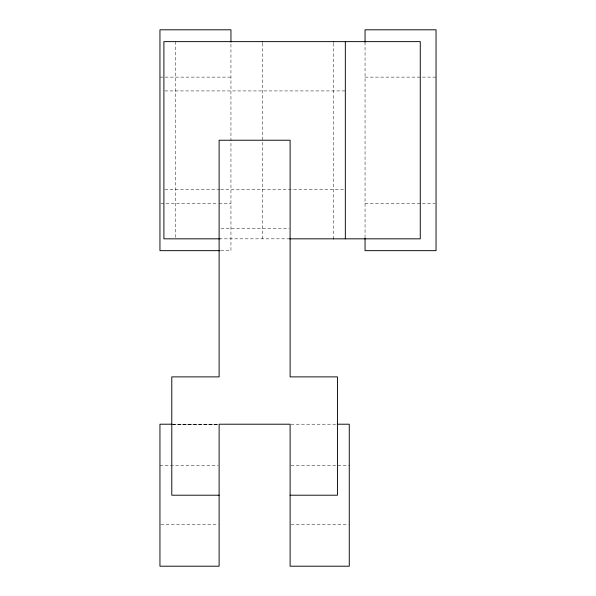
<?xml version="1.0" encoding="UTF-8"?>
<svg xmlns="http://www.w3.org/2000/svg" width="596" height="596" viewBox="0 0 596 596"><rect width="100%" height="100%" fill="white"/><g stroke="black" fill="none" stroke-linecap="round" stroke-linejoin="round"><path stroke-width="0.45" stroke-dasharray="2.98 2.23" d="M171.79 424.315L218.188 424.21L172.9 424.21M159.951 77.122L230.95 77.122M365.05 77.122L436.048 77.122M164.831 90.927L345.33 90.927M164.831 189.535L219.723 189.535M220.654 189.535L344.399 189.535M160.875 203.34L218.039 203.34M218.963 203.34L230.95 203.34M365.05 203.34L435.125 203.34M220.96 228.775L289.187 228.775M219.119 238.832L289.507 238.832M220.811 250.663L230.95 250.663L230.95 41.631M291.034 424.21L337.44 424.21M159.951 465.625L218.196 465.625M291.034 465.625L349.271 465.625M160.875 524.785L218.196 524.785M291.034 524.785L348.347 524.785M172.713 424.322L219.119 424.598M365.05 42.055L365.05 238.02M333.499 43.27L333.499 237.908M262.501 43.27L262.501 238.832M175.731 41.631L175.731 237.908"/><path stroke-width="0.89" d="M220.043 238.832L163.9 238.832L163.9 41.631L420.269 41.631L420.269 238.832L289.507 238.832M219.887 250.663L159.951 250.663L159.951 29.8L230.95 29.8L230.95 42.055M171.968 424.21L159.951 424.21L159.951 566.2L219.119 566.2L219.119 424.21L290.11 424.21L290.11 566.2L349.271 566.2L349.271 424.21L337.254 424.21M219.119 495.209L171.79 495.209L171.79 376.881L219.119 376.881L219.119 140.231L290.11 140.231L290.11 376.881L337.44 376.881L337.44 495.209L290.11 495.209M365.05 42.055L365.05 29.8L436.048 29.8L436.048 250.663L365.05 250.663L365.05 238.4M345.33 41.631L345.33 238.832M333.499 41.631L333.499 42.025M333.499 238.437L333.499 238.832M262.501 41.631L262.501 42.025"/></g></svg>
